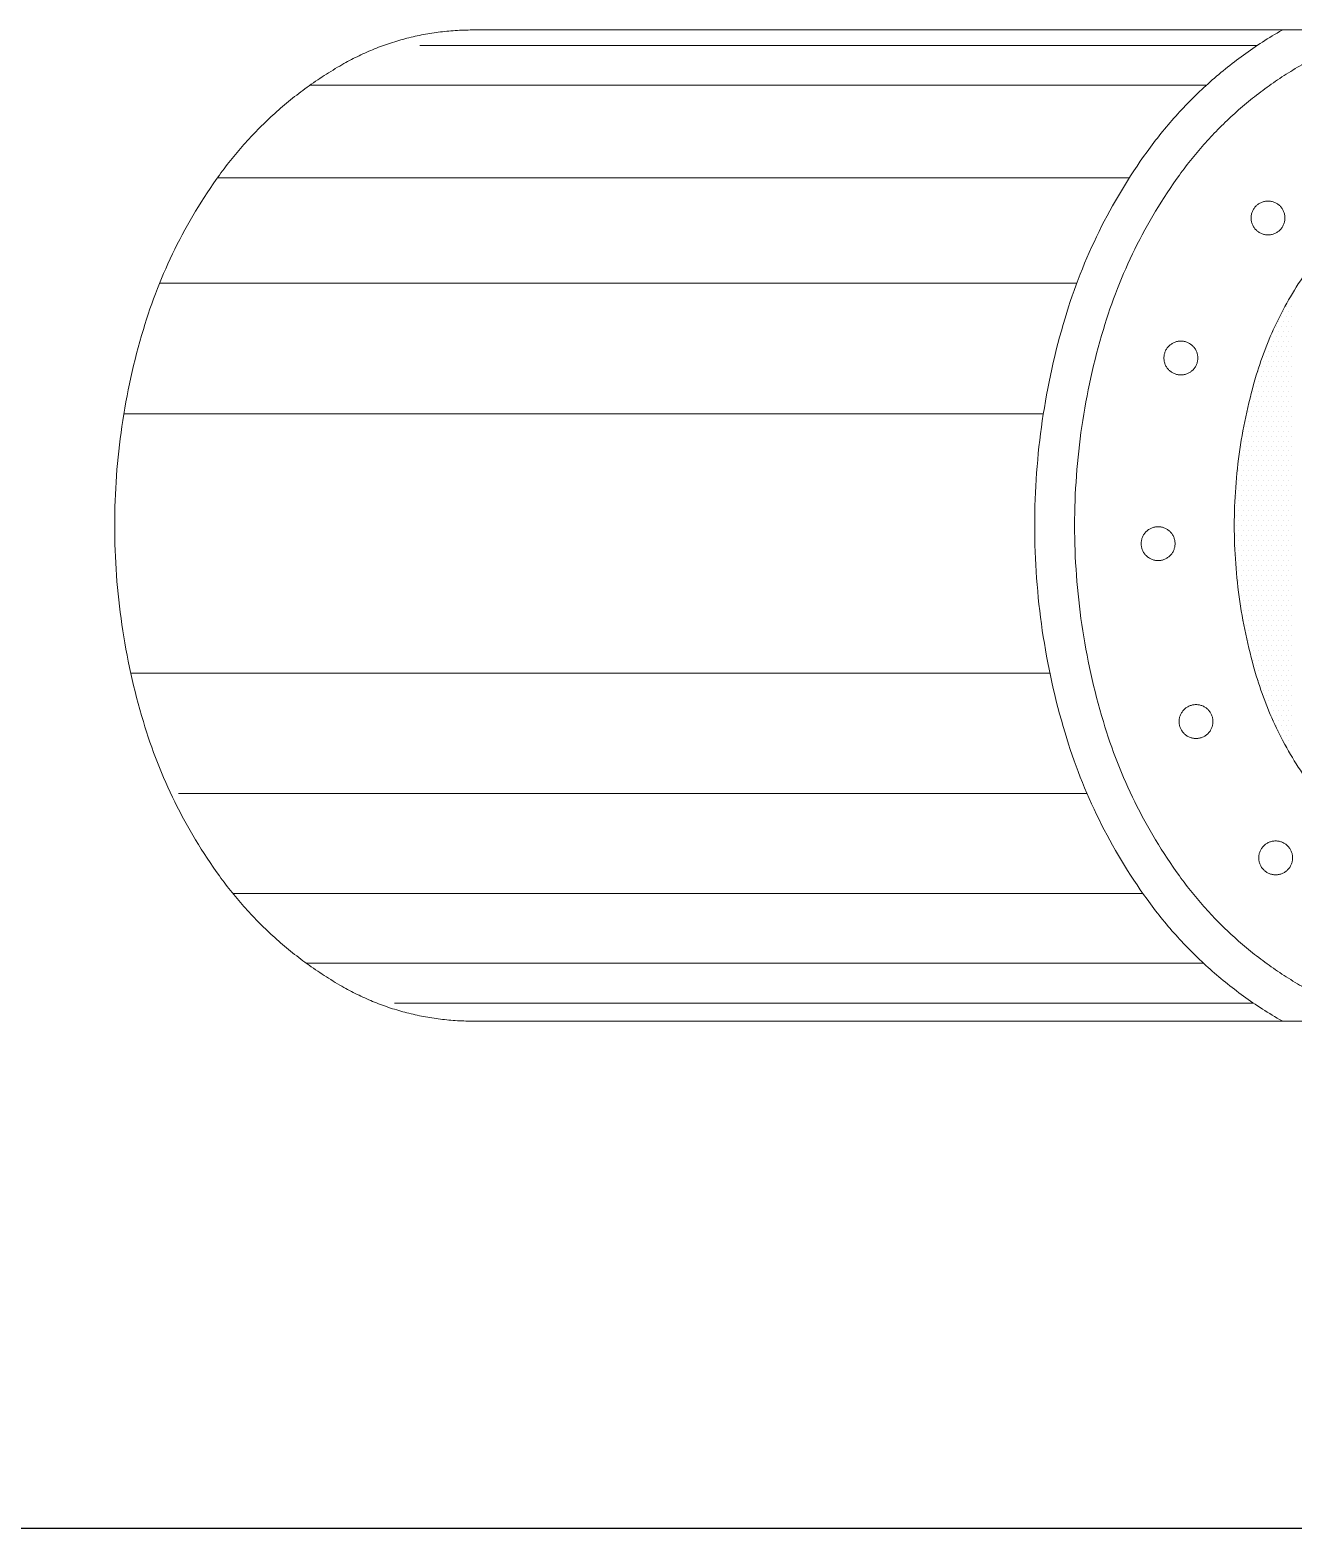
# Model space of a CAD drawing. Extents: x 95752 to 843522, y -411933 to 75567.
# Drawn here: x 242760 to 244342, y -309634 to -307757 of the extents above; entities that cross this region are included whole.
import ezdxf

# ---------------------------------------------------------------- set-up
doc = ezdxf.new("R2010")
doc.units = 0
doc.header["$LTSCALE"] = 1000
doc.header["$MEASUREMENT"] = 0
doc.linetypes.add('DASH', pattern=[0.35, 0.25, -0.1])
doc.layers.add('2', color=4, linetype='Continuous', lineweight=20)

# ---------------------------------------------------------------- blocks, each defined once
blk = doc.blocks.new('*X454')
at = {"color": 0}
for p, q in [((49496.875, 16181.25), (49496.875, 16181.25)), ((49487.5, 16162.5), (49487.5, 16162.5)), ((49490.625, 16168.75), (49490.625, 16168.75)), ((49493.75, 16175), (49493.75, 16175)), ((49493.75, 16162.5), (49493.75, 16162.5)), ((49496.875, 16168.75), (49496.875, 16168.75)), ((49478.125, 16143.75), (49478.125, 16143.75)), ((49481.25, 16150), (49481.25, 16150)), ((49484.375, 16156.25), (49484.375, 16156.25)), ((49484.375, 16143.75), (49484.375, 16143.75)), ((49487.5, 16150), (49487.5, 16150)), ((49490.625, 16156.25), (49490.625, 16156.25)), ((49490.625, 16143.75), (49490.625, 16143.75)), ((49493.75, 16150), (49493.75, 16150)), ((49496.875, 16156.25), (49496.875, 16156.25)), ((49496.875, 16143.75), (49496.875, 16143.75)), ((49468.75, 16125), (49468.75, 16125)), ((49471.875, 16131.25), (49471.875, 16131.25)), ((49475, 16137.5), (49475, 16137.5)), ((49475, 16125), (49475, 16125)), ((49478.125, 16131.25), (49478.125, 16131.25)), ((49481.25, 16137.5), (49481.25, 16137.5)), ((49481.25, 16125), (49481.25, 16125)), ((49484.375, 16131.25), (49484.375, 16131.25)), ((49487.5, 16137.5), (49487.5, 16137.5)), ((49487.5, 16125), (49487.5, 16125)), ((49490.625, 16131.25), (49490.625, 16131.25)), ((49493.75, 16137.5), (49493.75, 16137.5)), ((49493.75, 16125), (49493.75, 16125)), ((49496.875, 16131.25), (49496.875, 16131.25)), ((49465.625, 16106.25), (49465.625, 16106.25)), ((49468.75, 16112.5), (49468.75, 16112.5)), ((49471.875, 16118.75), (49471.875, 16118.75)), ((49471.875, 16106.25), (49471.875, 16106.25)), ((49475, 16112.5), (49475, 16112.5)), ((49478.125, 16118.75), (49478.125, 16118.75)), ((49478.125, 16106.25), (49478.125, 16106.25)), ((49481.25, 16112.5), (49481.25, 16112.5)), ((49484.375, 16118.75), (49484.375, 16118.75)), ((49484.375, 16106.25), (49484.375, 16106.25)), ((49487.5, 16112.5), (49487.5, 16112.5)), ((49490.625, 16118.75), (49490.625, 16118.75)), ((49490.625, 16106.25), (49490.625, 16106.25)), ((49493.75, 16112.5), (49493.75, 16112.5)), ((49496.875, 16118.75), (49496.875, 16118.75)), ((49496.875, 16106.25), (49496.875, 16106.25)), ((49456.25, 16087.5), (49456.25, 16087.5)), ((49459.375, 16093.75), (49459.375, 16093.75)), ((49462.5, 16100), (49462.5, 16100)), ((49462.5, 16087.5), (49462.5, 16087.5)), ((49465.625, 16093.75), (49465.625, 16093.75)), ((49468.75, 16100), (49468.75, 16100)), ((49468.75, 16087.5), (49468.75, 16087.5)), ((49471.875, 16093.75), (49471.875, 16093.75)), ((49475, 16100), (49475, 16100)), ((49475, 16087.5), (49475, 16087.5)), ((49478.125, 16093.75), (49478.125, 16093.75)), ((49481.25, 16100), (49481.25, 16100)), ((49481.25, 16087.5), (49481.25, 16087.5)), ((49484.375, 16093.75), (49484.375, 16093.75)), ((49487.5, 16100), (49487.5, 16100)), ((49487.5, 16087.5), (49487.5, 16087.5)), ((49490.625, 16093.75), (49490.625, 16093.75)), ((49493.75, 16100), (49493.75, 16100)), ((49493.75, 16087.5), (49493.75, 16087.5)), ((49496.875, 16093.75), (49496.875, 16093.75)), ((49453.125, 16081.25), (49453.125, 16081.25)), ((49453.125, 16068.75), (49453.125, 16068.75)), ((49456.25, 16075), (49456.25, 16075)), ((49459.375, 16081.25), (49459.375, 16081.25)), ((49459.375, 16068.75), (49459.375, 16068.75)), ((49462.5, 16075), (49462.5, 16075)), ((49465.625, 16081.25), (49465.625, 16081.25)), ((49465.625, 16068.75), (49465.625, 16068.75)), ((49468.75, 16075), (49468.75, 16075)), ((49471.875, 16081.25), (49471.875, 16081.25)), ((49471.875, 16068.75), (49471.875, 16068.75)), ((49475, 16075), (49475, 16075)), ((49478.125, 16081.25), (49478.125, 16081.25)), ((49478.125, 16068.75), (49478.125, 16068.75)), ((49481.25, 16075), (49481.25, 16075)), ((49484.375, 16081.25), (49484.375, 16081.25)), ((49484.375, 16068.75), (49484.375, 16068.75)), ((49487.5, 16075), (49487.5, 16075)), ((49490.625, 16081.25), (49490.625, 16081.25)), ((49490.625, 16068.75), (49490.625, 16068.75)), ((49493.75, 16075), (49493.75, 16075)), ((49496.875, 16081.25), (49496.875, 16081.25)), ((49496.875, 16068.75), (49496.875, 16068.75)), ((49446.875, 16056.25), (49446.875, 16056.25)), ((49450, 16062.5), (49450, 16062.5)), ((49450, 16050), (49450, 16050)), ((49453.125, 16056.25), (49453.125, 16056.25)), ((49456.25, 16062.5), (49456.25, 16062.5)), ((49456.25, 16050), (49456.25, 16050)), ((49459.375, 16056.25), (49459.375, 16056.25)), ((49462.5, 16062.5), (49462.5, 16062.5)), ((49462.5, 16050), (49462.5, 16050)), ((49465.625, 16056.25), (49465.625, 16056.25)), ((49468.75, 16062.5), (49468.75, 16062.5)), ((49468.75, 16050), (49468.75, 16050)), ((49471.875, 16056.25), (49471.875, 16056.25)), ((49475, 16062.5), (49475, 16062.5)), ((49475, 16050), (49475, 16050)), ((49478.125, 16056.25), (49478.125, 16056.25)), ((49481.25, 16062.5), (49481.25, 16062.5)), ((49481.25, 16050), (49481.25, 16050)), ((49484.375, 16056.25), (49484.375, 16056.25)), ((49487.5, 16062.5), (49487.5, 16062.5)), ((49487.5, 16050), (49487.5, 16050)), ((49490.625, 16056.25), (49490.625, 16056.25)), ((49493.75, 16062.5), (49493.75, 16062.5)), ((49493.75, 16050), (49493.75, 16050)), ((49496.875, 16056.25), (49496.875, 16056.25)), ((49440.625, 16031.25), (49440.625, 16031.25)), ((49443.75, 16037.5), (49443.75, 16037.5)), ((49446.875, 16043.75), (49446.875, 16043.75)), ((49446.875, 16031.25), (49446.875, 16031.25)), ((49450, 16037.5), (49450, 16037.5)), ((49453.125, 16043.75), (49453.125, 16043.75)), ((49453.125, 16031.25), (49453.125, 16031.25)), ((49456.25, 16037.5), (49456.25, 16037.5)), ((49459.375, 16043.75), (49459.375, 16043.75)), ((49459.375, 16031.25), (49459.375, 16031.25)), ((49462.5, 16037.5), (49462.5, 16037.5)), ((49465.625, 16043.75), (49465.625, 16043.75)), ((49465.625, 16031.25), (49465.625, 16031.25)), ((49468.75, 16037.5), (49468.75, 16037.5)), ((49471.875, 16043.75), (49471.875, 16043.75)), ((49471.875, 16031.25), (49471.875, 16031.25)), ((49475, 16037.5), (49475, 16037.5)), ((49478.125, 16043.75), (49478.125, 16043.75)), ((49478.125, 16031.25), (49478.125, 16031.25)), ((49481.25, 16037.5), (49481.25, 16037.5)), ((49484.375, 16043.75), (49484.375, 16043.75)), ((49484.375, 16031.25), (49484.375, 16031.25)), ((49487.5, 16037.5), (49487.5, 16037.5)), ((49490.625, 16043.75), (49490.625, 16043.75)), ((49490.625, 16031.25), (49490.625, 16031.25)), ((49493.75, 16037.5), (49493.75, 16037.5)), ((49496.875, 16043.75), (49496.875, 16043.75)), ((49496.875, 16031.25), (49496.875, 16031.25)), ((49437.5, 16012.5), (49437.5, 16012.5)), ((49440.625, 16018.75), (49440.625, 16018.75)), ((49443.75, 16025), (49443.75, 16025)), ((49443.75, 16012.5), (49443.75, 16012.5)), ((49446.875, 16018.75), (49446.875, 16018.75)), ((49450, 16025), (49450, 16025)), ((49450, 16012.5), (49450, 16012.5)), ((49453.125, 16018.75), (49453.125, 16018.75)), ((49456.25, 16025), (49456.25, 16025)), ((49456.25, 16012.5), (49456.25, 16012.5)), ((49459.375, 16018.75), (49459.375, 16018.75)), ((49462.5, 16025), (49462.5, 16025)), ((49462.5, 16012.5), (49462.5, 16012.5)), ((49465.625, 16018.75), (49465.625, 16018.75)), ((49468.75, 16025), (49468.75, 16025)), ((49468.75, 16012.5), (49468.75, 16012.5)), ((49471.875, 16018.75), (49471.875, 16018.75)), ((49475, 16025), (49475, 16025)), ((49475, 16012.5), (49475, 16012.5)), ((49478.125, 16018.75), (49478.125, 16018.75)), ((49481.25, 16025), (49481.25, 16025)), ((49481.25, 16012.5), (49481.25, 16012.5)), ((49484.375, 16018.75), (49484.375, 16018.75)), ((49487.5, 16025), (49487.5, 16025)), ((49487.5, 16012.5), (49487.5, 16012.5)), ((49490.625, 16018.75), (49490.625, 16018.75)), ((49493.75, 16025), (49493.75, 16025)), ((49493.75, 16012.5), (49493.75, 16012.5)), ((49496.875, 16018.75), (49496.875, 16018.75)), ((49434.375, 15993.75), (49434.375, 15993.75)), ((49437.5, 16000), (49437.5, 16000)), ((49440.625, 16006.25), (49440.625, 16006.25)), ((49440.625, 15993.75), (49440.625, 15993.75)), ((49443.75, 16000), (49443.75, 16000)), ((49446.875, 16006.25), (49446.875, 16006.25)), ((49446.875, 15993.75), (49446.875, 15993.75)), ((49450, 16000), (49450, 16000)), ((49453.125, 16006.25), (49453.125, 16006.25)), ((49453.125, 15993.75), (49453.125, 15993.75)), ((49456.25, 16000), (49456.25, 16000)), ((49459.375, 16006.25), (49459.375, 16006.25)), ((49459.375, 15993.75), (49459.375, 15993.75)), ((49462.5, 16000), (49462.5, 16000)), ((49465.625, 16006.25), (49465.625, 16006.25)), ((49465.625, 15993.75), (49465.625, 15993.75)), ((49468.75, 16000), (49468.75, 16000)), ((49471.875, 16006.25), (49471.875, 16006.25)), ((49471.875, 15993.75), (49471.875, 15993.75)), ((49475, 16000), (49475, 16000)), ((49478.125, 16006.25), (49478.125, 16006.25)), ((49478.125, 15993.75), (49478.125, 15993.75)), ((49481.25, 16000), (49481.25, 16000)), ((49484.375, 16006.25), (49484.375, 16006.25)), ((49484.375, 15993.75), (49484.375, 15993.75)), ((49487.5, 16000), (49487.5, 16000)), ((49490.625, 16006.25), (49490.625, 16006.25)), ((49490.625, 15993.75), (49490.625, 15993.75)), ((49493.75, 16000), (49493.75, 16000)), ((49496.875, 16006.25), (49496.875, 16006.25)), ((49496.875, 15993.75), (49496.875, 15993.75)), ((49431.25, 15975), (49431.25, 15975)), ((49434.375, 15981.25), (49434.375, 15981.25)), ((49437.5, 15987.5), (49437.5, 15987.5)), ((49437.5, 15975), (49437.5, 15975)), ((49440.625, 15981.25), (49440.625, 15981.25)), ((49443.75, 15987.5), (49443.75, 15987.5)), ((49443.75, 15975), (49443.75, 15975)), ((49446.875, 15981.25), (49446.875, 15981.25)), ((49450, 15987.5), (49450, 15987.5)), ((49450, 15975), (49450, 15975)), ((49453.125, 15981.25), (49453.125, 15981.25)), ((49456.25, 15987.5), (49456.25, 15987.5)), ((49456.25, 15975), (49456.25, 15975)), ((49459.375, 15981.25), (49459.375, 15981.25)), ((49462.5, 15987.5), (49462.5, 15987.5)), ((49462.5, 15975), (49462.5, 15975)), ((49465.625, 15981.25), (49465.625, 15981.25)), ((49468.75, 15987.5), (49468.75, 15987.5)), ((49468.75, 15975), (49468.75, 15975)), ((49471.875, 15981.25), (49471.875, 15981.25)), ((49475, 15987.5), (49475, 15987.5)), ((49475, 15975), (49475, 15975)), ((49478.125, 15981.25), (49478.125, 15981.25)), ((49481.25, 15987.5), (49481.25, 15987.5)), ((49481.25, 15975), (49481.25, 15975)), ((49484.375, 15981.25), (49484.375, 15981.25)), ((49487.5, 15987.5), (49487.5, 15987.5)), ((49487.5, 15975), (49487.5, 15975)), ((49490.625, 15981.25), (49490.625, 15981.25)), ((49493.75, 15987.5), (49493.75, 15987.5)), ((49493.75, 15975), (49493.75, 15975)), ((49496.875, 15981.25), (49496.875, 15981.25)), ((49431.25, 15962.5), (49431.25, 15962.5)), ((49434.375, 15968.75), (49434.375, 15968.75)), ((49434.375, 15956.25), (49434.375, 15956.25)), ((49437.5, 15962.5), (49437.5, 15962.5)), ((49440.625, 15968.75), (49440.625, 15968.75)), ((49440.625, 15956.25), (49440.625, 15956.25)), ((49443.75, 15962.5), (49443.75, 15962.5)), ((49446.875, 15968.75), (49446.875, 15968.75)), ((49446.875, 15956.25), (49446.875, 15956.25)), ((49450, 15962.5), (49450, 15962.5)), ((49453.125, 15968.75), (49453.125, 15968.75)), ((49453.125, 15956.25), (49453.125, 15956.25)), ((49456.25, 15962.5), (49456.25, 15962.5)), ((49459.375, 15968.75), (49459.375, 15968.75)), ((49459.375, 15956.25), (49459.375, 15956.25)), ((49462.5, 15962.5), (49462.5, 15962.5)), ((49465.625, 15968.75), (49465.625, 15968.75)), ((49465.625, 15956.25), (49465.625, 15956.25)), ((49468.75, 15962.5), (49468.75, 15962.5)), ((49471.875, 15968.75), (49471.875, 15968.75)), ((49471.875, 15956.25), (49471.875, 15956.25)), ((49475, 15962.5), (49475, 15962.5)), ((49478.125, 15968.75), (49478.125, 15968.75)), ((49478.125, 15956.25), (49478.125, 15956.25)), ((49481.25, 15962.5), (49481.25, 15962.5)), ((49484.375, 15968.75), (49484.375, 15968.75)), ((49484.375, 15956.25), (49484.375, 15956.25)), ((49487.5, 15962.5), (49487.5, 15962.5)), ((49490.625, 15968.75), (49490.625, 15968.75)), ((49490.625, 15956.25), (49490.625, 15956.25)), ((49493.75, 15962.5), (49493.75, 15962.5)), ((49496.875, 15968.75), (49496.875, 15968.75)), ((49496.875, 15956.25), (49496.875, 15956.25)), ((49428.125, 15943.75), (49428.125, 15943.75)), ((49431.25, 15950), (49431.25, 15950)), ((49431.25, 15937.5), (49431.25, 15937.5)), ((49434.375, 15943.75), (49434.375, 15943.75)), ((49437.5, 15950), (49437.5, 15950)), ((49437.5, 15937.5), (49437.5, 15937.5)), ((49440.625, 15943.75), (49440.625, 15943.75)), ((49443.75, 15950), (49443.75, 15950)), ((49443.75, 15937.5), (49443.75, 15937.5)), ((49446.875, 15943.75), (49446.875, 15943.75)), ((49450, 15950), (49450, 15950)), ((49450, 15937.5), (49450, 15937.5)), ((49453.125, 15943.75), (49453.125, 15943.75)), ((49456.25, 15950), (49456.25, 15950)), ((49456.25, 15937.5), (49456.25, 15937.5)), ((49459.375, 15943.75), (49459.375, 15943.75)), ((49462.5, 15950), (49462.5, 15950)), ((49462.5, 15937.5), (49462.5, 15937.5)), ((49465.625, 15943.75), (49465.625, 15943.75)), ((49468.75, 15950), (49468.75, 15950)), ((49468.75, 15937.5), (49468.75, 15937.5)), ((49471.875, 15943.75), (49471.875, 15943.75)), ((49475, 15950), (49475, 15950)), ((49475, 15937.5), (49475, 15937.5)), ((49478.125, 15943.75), (49478.125, 15943.75)), ((49481.25, 15950), (49481.25, 15950)), ((49481.25, 15937.5), (49481.25, 15937.5)), ((49484.375, 15943.75), (49484.375, 15943.75)), ((49487.5, 15950), (49487.5, 15950)), ((49487.5, 15937.5), (49487.5, 15937.5)), ((49490.625, 15943.75), (49490.625, 15943.75)), ((49493.75, 15950), (49493.75, 15950)), ((49493.75, 15937.5), (49493.75, 15937.5)), ((49496.875, 15943.75), (49496.875, 15943.75)), ((49428.125, 15931.25), (49428.125, 15931.25)), ((49428.125, 15918.75), (49428.125, 15918.75)), ((49431.25, 15925), (49431.25, 15925)), ((49434.375, 15931.25), (49434.375, 15931.25)), ((49434.375, 15918.75), (49434.375, 15918.75)), ((49437.5, 15925), (49437.5, 15925)), ((49440.625, 15931.25), (49440.625, 15931.25)), ((49440.625, 15918.75), (49440.625, 15918.75)), ((49443.75, 15925), (49443.75, 15925)), ((49446.875, 15931.25), (49446.875, 15931.25)), ((49446.875, 15918.75), (49446.875, 15918.75)), ((49450, 15925), (49450, 15925)), ((49453.125, 15931.25), (49453.125, 15931.25)), ((49453.125, 15918.75), (49453.125, 15918.75)), ((49456.25, 15925), (49456.25, 15925)), ((49459.375, 15931.25), (49459.375, 15931.25)), ((49459.375, 15918.75), (49459.375, 15918.75)), ((49462.5, 15925), (49462.5, 15925)), ((49465.625, 15931.25), (49465.625, 15931.25)), ((49465.625, 15918.75), (49465.625, 15918.75)), ((49468.75, 15925), (49468.75, 15925)), ((49471.875, 15931.25), (49471.875, 15931.25)), ((49471.875, 15918.75), (49471.875, 15918.75)), ((49475, 15925), (49475, 15925)), ((49478.125, 15931.25), (49478.125, 15931.25)), ((49478.125, 15918.75), (49478.125, 15918.75)), ((49481.25, 15925), (49481.25, 15925)), ((49484.375, 15931.25), (49484.375, 15931.25)), ((49484.375, 15918.75), (49484.375, 15918.75)), ((49487.5, 15925), (49487.5, 15925)), ((49490.625, 15931.25), (49490.625, 15931.25)), ((49490.625, 15918.75), (49490.625, 15918.75)), ((49493.75, 15925), (49493.75, 15925)), ((49496.875, 15931.25), (49496.875, 15931.25)), ((49496.875, 15918.75), (49496.875, 15918.75)), ((49428.125, 15906.25), (49428.125, 15906.25)), ((49431.25, 15912.5), (49431.25, 15912.5)), ((49431.25, 15900), (49431.25, 15900)), ((49434.375, 15906.25), (49434.375, 15906.25)), ((49437.5, 15912.5), (49437.5, 15912.5)), ((49437.5, 15900), (49437.5, 15900)), ((49440.625, 15906.25), (49440.625, 15906.25)), ((49443.75, 15912.5), (49443.75, 15912.5)), ((49443.75, 15900), (49443.75, 15900)), ((49446.875, 15906.25), (49446.875, 15906.25)), ((49450, 15912.5), (49450, 15912.5)), ((49450, 15900), (49450, 15900)), ((49453.125, 15906.25), (49453.125, 15906.25)), ((49456.25, 15912.5), (49456.25, 15912.5)), ((49456.25, 15900), (49456.25, 15900)), ((49459.375, 15906.25), (49459.375, 15906.25)), ((49462.5, 15912.5), (49462.5, 15912.5)), ((49462.5, 15900), (49462.5, 15900)), ((49465.625, 15906.25), (49465.625, 15906.25)), ((49468.75, 15912.5), (49468.75, 15912.5)), ((49468.75, 15900), (49468.75, 15900)), ((49471.875, 15906.25), (49471.875, 15906.25)), ((49475, 15912.5), (49475, 15912.5)), ((49475, 15900), (49475, 15900)), ((49478.125, 15906.25), (49478.125, 15906.25)), ((49481.25, 15912.5), (49481.25, 15912.5)), ((49481.25, 15900), (49481.25, 15900)), ((49484.375, 15906.25), (49484.375, 15906.25)), ((49487.5, 15912.5), (49487.5, 15912.5)), ((49487.5, 15900), (49487.5, 15900)), ((49490.625, 15906.25), (49490.625, 15906.25)), ((49493.75, 15912.5), (49493.75, 15912.5)), ((49493.75, 15900), (49493.75, 15900)), ((49496.875, 15906.25), (49496.875, 15906.25)), ((49428.125, 15893.75), (49428.125, 15893.75)), ((49428.125, 15881.25), (49428.125, 15881.25)), ((49431.25, 15887.5), (49431.25, 15887.5)), ((49434.375, 15893.75), (49434.375, 15893.75)), ((49434.375, 15881.25), (49434.375, 15881.25)), ((49437.5, 15887.5), (49437.5, 15887.5)), ((49440.625, 15893.75), (49440.625, 15893.75)), ((49440.625, 15881.25), (49440.625, 15881.25)), ((49443.75, 15887.5), (49443.75, 15887.5)), ((49446.875, 15893.75), (49446.875, 15893.75)), ((49446.875, 15881.25), (49446.875, 15881.25)), ((49450, 15887.5), (49450, 15887.5)), ((49453.125, 15893.75), (49453.125, 15893.75)), ((49453.125, 15881.25), (49453.125, 15881.25)), ((49456.25, 15887.5), (49456.25, 15887.5)), ((49459.375, 15893.75), (49459.375, 15893.75)), ((49459.375, 15881.25), (49459.375, 15881.25)), ((49462.5, 15887.5), (49462.5, 15887.5)), ((49465.625, 15893.75), (49465.625, 15893.75)), ((49465.625, 15881.25), (49465.625, 15881.25)), ((49468.75, 15887.5), (49468.75, 15887.5)), ((49471.875, 15893.75), (49471.875, 15893.75)), ((49471.875, 15881.25), (49471.875, 15881.25)), ((49475, 15887.5), (49475, 15887.5)), ((49478.125, 15893.75), (49478.125, 15893.75)), ((49478.125, 15881.25), (49478.125, 15881.25)), ((49481.25, 15887.5), (49481.25, 15887.5)), ((49484.375, 15893.75), (49484.375, 15893.75)), ((49484.375, 15881.25), (49484.375, 15881.25)), ((49487.5, 15887.5), (49487.5, 15887.5)), ((49490.625, 15893.75), (49490.625, 15893.75)), ((49490.625, 15881.25), (49490.625, 15881.25)), ((49493.75, 15887.5), (49493.75, 15887.5)), ((49496.875, 15893.75), (49496.875, 15893.75)), ((49496.875, 15881.25), (49496.875, 15881.25)), ((49428.125, 15868.75), (49428.125, 15868.75)), ((49431.25, 15875), (49431.25, 15875)), ((49431.25, 15862.5), (49431.25, 15862.5)), ((49434.375, 15868.75), (49434.375, 15868.75)), ((49437.5, 15875), (49437.5, 15875)), ((49437.5, 15862.5), (49437.5, 15862.5)), ((49440.625, 15868.75), (49440.625, 15868.75)), ((49443.75, 15875), (49443.75, 15875)), ((49443.75, 15862.5), (49443.75, 15862.5)), ((49446.875, 15868.75), (49446.875, 15868.75)), ((49450, 15875), (49450, 15875)), ((49450, 15862.5), (49450, 15862.5)), ((49453.125, 15868.75), (49453.125, 15868.75)), ((49456.25, 15875), (49456.25, 15875)), ((49456.25, 15862.5), (49456.25, 15862.5)), ((49459.375, 15868.75), (49459.375, 15868.75)), ((49462.5, 15875), (49462.5, 15875)), ((49462.5, 15862.5), (49462.5, 15862.5)), ((49465.625, 15868.75), (49465.625, 15868.75)), ((49468.75, 15875), (49468.75, 15875)), ((49468.75, 15862.5), (49468.75, 15862.5)), ((49471.875, 15868.75), (49471.875, 15868.75)), ((49475, 15875), (49475, 15875)), ((49475, 15862.5), (49475, 15862.5)), ((49478.125, 15868.75), (49478.125, 15868.75)), ((49481.25, 15875), (49481.25, 15875)), ((49481.25, 15862.5), (49481.25, 15862.5)), ((49484.375, 15868.75), (49484.375, 15868.75)), ((49487.5, 15875), (49487.5, 15875)), ((49487.5, 15862.5), (49487.5, 15862.5)), ((49490.625, 15868.75), (49490.625, 15868.75)), ((49493.75, 15875), (49493.75, 15875)), ((49493.75, 15862.5), (49493.75, 15862.5)), ((49496.875, 15868.75), (49496.875, 15868.75)), ((49428.125, 15856.25), (49428.125, 15856.25)), ((49428.125, 15843.75), (49428.125, 15843.75)), ((49431.25, 15850), (49431.25, 15850)), ((49434.375, 15856.25), (49434.375, 15856.25)), ((49434.375, 15843.75), (49434.375, 15843.75)), ((49437.5, 15850), (49437.5, 15850)), ((49440.625, 15856.25), (49440.625, 15856.25)), ((49440.625, 15843.75), (49440.625, 15843.75)), ((49443.75, 15850), (49443.75, 15850)), ((49446.875, 15856.25), (49446.875, 15856.25)), ((49446.875, 15843.75), (49446.875, 15843.75)), ((49450, 15850), (49450, 15850)), ((49453.125, 15856.25), (49453.125, 15856.25)), ((49453.125, 15843.75), (49453.125, 15843.75)), ((49456.25, 15850), (49456.25, 15850)), ((49459.375, 15856.25), (49459.375, 15856.25)), ((49459.375, 15843.75), (49459.375, 15843.75)), ((49462.5, 15850), (49462.5, 15850)), ((49465.625, 15856.25), (49465.625, 15856.25)), ((49465.625, 15843.75), (49465.625, 15843.75)), ((49468.75, 15850), (49468.75, 15850)), ((49471.875, 15856.25), (49471.875, 15856.25)), ((49471.875, 15843.75), (49471.875, 15843.75)), ((49475, 15850), (49475, 15850)), ((49478.125, 15856.25), (49478.125, 15856.25)), ((49478.125, 15843.75), (49478.125, 15843.75)), ((49481.25, 15850), (49481.25, 15850)), ((49484.375, 15856.25), (49484.375, 15856.25)), ((49484.375, 15843.75), (49484.375, 15843.75)), ((49487.5, 15850), (49487.5, 15850)), ((49490.625, 15856.25), (49490.625, 15856.25)), ((49490.625, 15843.75), (49490.625, 15843.75)), ((49493.75, 15850), (49493.75, 15850)), ((49496.875, 15856.25), (49496.875, 15856.25)), ((49496.875, 15843.75), (49496.875, 15843.75)), ((49431.25, 15837.5), (49431.25, 15837.5)), ((49431.25, 15825), (49431.25, 15825)), ((49434.375, 15831.25), (49434.375, 15831.25)), ((49437.5, 15837.5), (49437.5, 15837.5)), ((49437.5, 15825), (49437.5, 15825)), ((49440.625, 15831.25), (49440.625, 15831.25)), ((49443.75, 15837.5), (49443.75, 15837.5)), ((49443.75, 15825), (49443.75, 15825)), ((49446.875, 15831.25), (49446.875, 15831.25)), ((49450, 15837.5), (49450, 15837.5)), ((49450, 15825), (49450, 15825)), ((49453.125, 15831.25), (49453.125, 15831.25)), ((49456.25, 15837.5), (49456.25, 15837.5)), ((49456.25, 15825), (49456.25, 15825)), ((49459.375, 15831.25), (49459.375, 15831.25)), ((49462.5, 15837.5), (49462.5, 15837.5)), ((49462.5, 15825), (49462.5, 15825)), ((49465.625, 15831.25), (49465.625, 15831.25)), ((49468.75, 15837.5), (49468.75, 15837.5)), ((49468.75, 15825), (49468.75, 15825)), ((49471.875, 15831.25), (49471.875, 15831.25)), ((49475, 15837.5), (49475, 15837.5)), ((49475, 15825), (49475, 15825)), ((49478.125, 15831.25), (49478.125, 15831.25)), ((49481.25, 15837.5), (49481.25, 15837.5)), ((49481.25, 15825), (49481.25, 15825)), ((49484.375, 15831.25), (49484.375, 15831.25)), ((49487.5, 15837.5), (49487.5, 15837.5)), ((49487.5, 15825), (49487.5, 15825)), ((49490.625, 15831.25), (49490.625, 15831.25)), ((49493.75, 15837.5), (49493.75, 15837.5)), ((49493.75, 15825), (49493.75, 15825)), ((49496.875, 15831.25), (49496.875, 15831.25)), ((49431.25, 15812.5), (49431.25, 15812.5)), ((49434.375, 15818.75), (49434.375, 15818.75)), ((49434.375, 15806.25), (49434.375, 15806.25)), ((49437.5, 15812.5), (49437.5, 15812.5)), ((49440.625, 15818.75), (49440.625, 15818.75)), ((49440.625, 15806.25), (49440.625, 15806.25)), ((49443.75, 15812.5), (49443.75, 15812.5)), ((49446.875, 15818.75), (49446.875, 15818.75)), ((49446.875, 15806.25), (49446.875, 15806.25)), ((49450, 15812.5), (49450, 15812.5)), ((49453.125, 15818.75), (49453.125, 15818.75)), ((49453.125, 15806.25), (49453.125, 15806.25)), ((49456.25, 15812.5), (49456.25, 15812.5)), ((49459.375, 15818.75), (49459.375, 15818.75)), ((49459.375, 15806.25), (49459.375, 15806.25)), ((49462.5, 15812.5), (49462.5, 15812.5)), ((49465.625, 15818.75), (49465.625, 15818.75)), ((49465.625, 15806.25), (49465.625, 15806.25)), ((49468.75, 15812.5), (49468.75, 15812.5)), ((49471.875, 15818.75), (49471.875, 15818.75)), ((49471.875, 15806.25), (49471.875, 15806.25)), ((49475, 15812.5), (49475, 15812.5)), ((49478.125, 15818.75), (49478.125, 15818.75)), ((49478.125, 15806.25), (49478.125, 15806.25)), ((49481.25, 15812.5), (49481.25, 15812.5)), ((49484.375, 15818.75), (49484.375, 15818.75)), ((49484.375, 15806.25), (49484.375, 15806.25)), ((49487.5, 15812.5), (49487.5, 15812.5)), ((49490.625, 15818.75), (49490.625, 15818.75)), ((49490.625, 15806.25), (49490.625, 15806.25)), ((49493.75, 15812.5), (49493.75, 15812.5)), ((49496.875, 15818.75), (49496.875, 15818.75)), ((49496.875, 15806.25), (49496.875, 15806.25)), ((49434.375, 15793.75), (49434.375, 15793.75)), ((49437.5, 15800), (49437.5, 15800)), ((49437.5, 15787.5), (49437.5, 15787.5)), ((49440.625, 15793.75), (49440.625, 15793.75)), ((49443.75, 15800), (49443.75, 15800)), ((49443.75, 15787.5), (49443.75, 15787.5)), ((49446.875, 15793.75), (49446.875, 15793.75)), ((49450, 15800), (49450, 15800)), ((49450, 15787.5), (49450, 15787.5)), ((49453.125, 15793.75), (49453.125, 15793.75)), ((49456.25, 15800), (49456.25, 15800)), ((49456.25, 15787.5), (49456.25, 15787.5)), ((49459.375, 15793.75), (49459.375, 15793.75)), ((49462.5, 15800), (49462.5, 15800)), ((49462.5, 15787.5), (49462.5, 15787.5)), ((49465.625, 15793.75), (49465.625, 15793.75)), ((49468.75, 15800), (49468.75, 15800)), ((49468.75, 15787.5), (49468.75, 15787.5)), ((49471.875, 15793.75), (49471.875, 15793.75)), ((49475, 15800), (49475, 15800)), ((49475, 15787.5), (49475, 15787.5)), ((49478.125, 15793.75), (49478.125, 15793.75)), ((49481.25, 15800), (49481.25, 15800)), ((49481.25, 15787.5), (49481.25, 15787.5)), ((49484.375, 15793.75), (49484.375, 15793.75)), ((49487.5, 15800), (49487.5, 15800)), ((49487.5, 15787.5), (49487.5, 15787.5)), ((49490.625, 15793.75), (49490.625, 15793.75)), ((49493.75, 15800), (49493.75, 15800)), ((49493.75, 15787.5), (49493.75, 15787.5)), ((49496.875, 15793.75), (49496.875, 15793.75)), ((49437.5, 15775), (49437.5, 15775)), ((49440.625, 15781.25), (49440.625, 15781.25)), ((49440.625, 15768.75), (49440.625, 15768.75)), ((49443.75, 15775), (49443.75, 15775)), ((49446.875, 15781.25), (49446.875, 15781.25)), ((49446.875, 15768.75), (49446.875, 15768.75)), ((49450, 15775), (49450, 15775)), ((49453.125, 15781.25), (49453.125, 15781.25)), ((49453.125, 15768.75), (49453.125, 15768.75)), ((49456.25, 15775), (49456.25, 15775)), ((49459.375, 15781.25), (49459.375, 15781.25)), ((49459.375, 15768.75), (49459.375, 15768.75)), ((49462.5, 15775), (49462.5, 15775)), ((49465.625, 15781.25), (49465.625, 15781.25)), ((49465.625, 15768.75), (49465.625, 15768.75)), ((49468.75, 15775), (49468.75, 15775)), ((49471.875, 15781.25), (49471.875, 15781.25)), ((49471.875, 15768.75), (49471.875, 15768.75)), ((49475, 15775), (49475, 15775)), ((49478.125, 15781.25), (49478.125, 15781.25)), ((49478.125, 15768.75), (49478.125, 15768.75)), ((49481.25, 15775), (49481.25, 15775)), ((49484.375, 15781.25), (49484.375, 15781.25)), ((49484.375, 15768.75), (49484.375, 15768.75)), ((49487.5, 15775), (49487.5, 15775)), ((49490.625, 15781.25), (49490.625, 15781.25)), ((49490.625, 15768.75), (49490.625, 15768.75)), ((49493.75, 15775), (49493.75, 15775)), ((49496.875, 15781.25), (49496.875, 15781.25)), ((49496.875, 15768.75), (49496.875, 15768.75)), ((49440.625, 15756.25), (49440.625, 15756.25)), ((49443.75, 15762.5), (49443.75, 15762.5)), ((49443.75, 15750), (49443.75, 15750)), ((49446.875, 15756.25), (49446.875, 15756.25)), ((49450, 15762.5), (49450, 15762.5)), ((49450, 15750), (49450, 15750)), ((49453.125, 15756.25), (49453.125, 15756.25)), ((49456.25, 15762.5), (49456.25, 15762.5)), ((49456.25, 15750), (49456.25, 15750)), ((49459.375, 15756.25), (49459.375, 15756.25)), ((49462.5, 15762.5), (49462.5, 15762.5)), ((49462.5, 15750), (49462.5, 15750)), ((49465.625, 15756.25), (49465.625, 15756.25)), ((49468.75, 15762.5), (49468.75, 15762.5)), ((49468.75, 15750), (49468.75, 15750)), ((49471.875, 15756.25), (49471.875, 15756.25)), ((49475, 15762.5), (49475, 15762.5)), ((49475, 15750), (49475, 15750)), ((49478.125, 15756.25), (49478.125, 15756.25)), ((49481.25, 15762.5), (49481.25, 15762.5)), ((49481.25, 15750), (49481.25, 15750)), ((49484.375, 15756.25), (49484.375, 15756.25)), ((49487.5, 15762.5), (49487.5, 15762.5)), ((49487.5, 15750), (49487.5, 15750)), ((49490.625, 15756.25), (49490.625, 15756.25)), ((49493.75, 15762.5), (49493.75, 15762.5)), ((49493.75, 15750), (49493.75, 15750)), ((49496.875, 15756.25), (49496.875, 15756.25)), ((49446.875, 15743.75), (49446.875, 15743.75)), ((49446.875, 15731.25), (49446.875, 15731.25)), ((49450, 15737.5), (49450, 15737.5)), ((49453.125, 15743.75), (49453.125, 15743.75)), ((49453.125, 15731.25), (49453.125, 15731.25)), ((49456.25, 15737.5), (49456.25, 15737.5)), ((49459.375, 15743.75), (49459.375, 15743.75)), ((49459.375, 15731.25), (49459.375, 15731.25)), ((49462.5, 15737.5), (49462.5, 15737.5)), ((49465.625, 15743.75), (49465.625, 15743.75)), ((49465.625, 15731.25), (49465.625, 15731.25)), ((49468.75, 15737.5), (49468.75, 15737.5)), ((49471.875, 15743.75), (49471.875, 15743.75)), ((49471.875, 15731.25), (49471.875, 15731.25)), ((49475, 15737.5), (49475, 15737.5)), ((49478.125, 15743.75), (49478.125, 15743.75)), ((49478.125, 15731.25), (49478.125, 15731.25)), ((49481.25, 15737.5), (49481.25, 15737.5)), ((49484.375, 15743.75), (49484.375, 15743.75)), ((49484.375, 15731.25), (49484.375, 15731.25)), ((49487.5, 15737.5), (49487.5, 15737.5)), ((49490.625, 15743.75), (49490.625, 15743.75)), ((49490.625, 15731.25), (49490.625, 15731.25)), ((49493.75, 15737.5), (49493.75, 15737.5)), ((49496.875, 15743.75), (49496.875, 15743.75)), ((49496.875, 15731.25), (49496.875, 15731.25)), ((49450, 15725), (49450, 15725)), ((49453.125, 15718.75), (49453.125, 15718.75)), ((49456.25, 15725), (49456.25, 15725)), ((49456.25, 15712.5), (49456.25, 15712.5)), ((49459.375, 15718.75), (49459.375, 15718.75)), ((49462.5, 15725), (49462.5, 15725)), ((49462.5, 15712.5), (49462.5, 15712.5)), ((49465.625, 15718.75), (49465.625, 15718.75)), ((49468.75, 15725), (49468.75, 15725)), ((49468.75, 15712.5), (49468.75, 15712.5)), ((49471.875, 15718.75), (49471.875, 15718.75)), ((49475, 15725), (49475, 15725)), ((49475, 15712.5), (49475, 15712.5)), ((49478.125, 15718.75), (49478.125, 15718.75)), ((49481.25, 15725), (49481.25, 15725)), ((49481.25, 15712.5), (49481.25, 15712.5)), ((49484.375, 15718.75), (49484.375, 15718.75)), ((49487.5, 15725), (49487.5, 15725)), ((49487.5, 15712.5), (49487.5, 15712.5)), ((49490.625, 15718.75), (49490.625, 15718.75)), ((49493.75, 15725), (49493.75, 15725)), ((49493.75, 15712.5), (49493.75, 15712.5)), ((49496.875, 15718.75), (49496.875, 15718.75)), ((49456.25, 15700), (49456.25, 15700)), ((49459.375, 15706.25), (49459.375, 15706.25)), ((49459.375, 15693.75), (49459.375, 15693.75)), ((49462.5, 15700), (49462.5, 15700)), ((49465.625, 15706.25), (49465.625, 15706.25)), ((49465.625, 15693.75), (49465.625, 15693.75)), ((49468.75, 15700), (49468.75, 15700)), ((49471.875, 15706.25), (49471.875, 15706.25)), ((49471.875, 15693.75), (49471.875, 15693.75)), ((49475, 15700), (49475, 15700)), ((49478.125, 15706.25), (49478.125, 15706.25)), ((49478.125, 15693.75), (49478.125, 15693.75)), ((49481.25, 15700), (49481.25, 15700)), ((49484.375, 15706.25), (49484.375, 15706.25)), ((49484.375, 15693.75), (49484.375, 15693.75)), ((49487.5, 15700), (49487.5, 15700)), ((49490.625, 15706.25), (49490.625, 15706.25)), ((49490.625, 15693.75), (49490.625, 15693.75)), ((49493.75, 15700), (49493.75, 15700)), ((49496.875, 15706.25), (49496.875, 15706.25)), ((49496.875, 15693.75), (49496.875, 15693.75)), ((49462.5, 15687.5), (49462.5, 15687.5)), ((49465.625, 15681.25), (49465.625, 15681.25)), ((49468.75, 15687.5), (49468.75, 15687.5)), ((49468.75, 15675), (49468.75, 15675)), ((49471.875, 15681.25), (49471.875, 15681.25)), ((49475, 15687.5), (49475, 15687.5)), ((49475, 15675), (49475, 15675)), ((49478.125, 15681.25), (49478.125, 15681.25)), ((49481.25, 15687.5), (49481.25, 15687.5)), ((49481.25, 15675), (49481.25, 15675)), ((49484.375, 15681.25), (49484.375, 15681.25)), ((49487.5, 15687.5), (49487.5, 15687.5)), ((49487.5, 15675), (49487.5, 15675)), ((49490.625, 15681.25), (49490.625, 15681.25)), ((49493.75, 15687.5), (49493.75, 15687.5)), ((49493.75, 15675), (49493.75, 15675)), ((49496.875, 15681.25), (49496.875, 15681.25)), ((49471.875, 15668.75), (49471.875, 15668.75)), ((49471.875, 15656.25), (49471.875, 15656.25)), ((49475, 15662.5), (49475, 15662.5)), ((49478.125, 15668.75), (49478.125, 15668.75)), ((49478.125, 15656.25), (49478.125, 15656.25)), ((49481.25, 15662.5), (49481.25, 15662.5)), ((49484.375, 15668.75), (49484.375, 15668.75)), ((49484.375, 15656.25), (49484.375, 15656.25)), ((49487.5, 15662.5), (49487.5, 15662.5)), ((49490.625, 15668.75), (49490.625, 15668.75)), ((49490.625, 15656.25), (49490.625, 15656.25)), ((49493.75, 15662.5), (49493.75, 15662.5)), ((49496.875, 15668.75), (49496.875, 15668.75)), ((49496.875, 15656.25), (49496.875, 15656.25)), ((49475, 15650), (49475, 15650)), ((49478.125, 15643.75), (49478.125, 15643.75)), ((49481.25, 15650), (49481.25, 15650)), ((49481.25, 15637.5), (49481.25, 15637.5)), ((49484.375, 15643.75), (49484.375, 15643.75)), ((49487.5, 15650), (49487.5, 15650)), ((49487.5, 15637.5), (49487.5, 15637.5)), ((49490.625, 15643.75), (49490.625, 15643.75)), ((49493.75, 15650), (49493.75, 15650)), ((49493.75, 15637.5), (49493.75, 15637.5)), ((49496.875, 15643.75), (49496.875, 15643.75)), ((49484.375, 15631.25), (49484.375, 15631.25)), ((49487.5, 15625), (49487.5, 15625)), ((49490.625, 15631.25), (49490.625, 15631.25)), ((49490.625, 15618.75), (49490.625, 15618.75)), ((49493.75, 15625), (49493.75, 15625)), ((49496.875, 15631.25), (49496.875, 15631.25)), ((49496.875, 15618.75), (49496.875, 15618.75)), ((49493.75, 15612.5), (49493.75, 15612.5))]:
    blk.add_line(p, q, dxfattribs=at)

msp = doc.modelspace()

# ---------------------------------------------------------------- linework, layer by layer
at = {"color": 7}
msp.add_line((238528.1, -309633.6), (245703.3, -309633.6), dxfattribs=at)
at = {"layer": '2', "linetype": 'DASH', "ltscale": 15}
for p, q in [((243314, -307756.9), (244516.4, -307756.9)), ((243248.1, -307776.3), (244297.2, -307776.3)), ((243110.5, -307826.1), (244233.5, -307826.1)), ((242994.7, -307942.2), (244136.9, -307942.2)), ((242922.3, -308074.2), (244071.1, -308074.2)), ((242877.4, -308238), (244029.3, -308238)), ((242886.2, -308562.8), (244037.5, -308562.8)), ((242946.1, -308713.3), (244083.9, -308713.3)), ((243013.8, -308838.5), (244153.7, -308838.5)), ((243106.1, -308926.1), (244230, -308926.1)), ((243216.4, -308976), (244292.5, -308976)), ((243314, -308998.6), (244516.4, -308998.6))]:
    msp.add_line(p, q, dxfattribs=at)
for points in [[(243314, -307756.9, 0.131023), (243150.7, -307800.4, 0.106557), (242997.2, -307938.7, 0.083851), (242901.9, -308132.2, 0.072735), (242866, -308377.7, 0.072735), (242901.9, -308623.3, 0.083851), (242997.2, -308816.7, 0.106557), (243150.7, -308955, 0.131023), (243314, -308998.6, 0.131023)], [(244328.5, -307756.9, 0.00023), (244328.2, -307757.1, 0.106557), (244159.1, -307909.5, 0.083851), (244056.4, -308117.9, 0.072735), (244018.4, -308377.7, 0.072735), (244056.4, -308637.6, 0.083851), (244159.1, -308846, 0.106557), (244328.2, -308998.4, 0.00023), (244328.5, -308998.6, 0.131023)], [(244516.4, -307956.9, 0.131023), (244452.7, -307973.9, 0.106557), (244361.8, -308055.8, 0.083851), (244296, -308189.4, 0.072735), (244268.4, -308377.7, 0.072735), (244296, -308566, 0.083851), (244361.8, -308699.7, 0.00795), (244367.4, -308707.1, 0.131023)]]:
    msp.add_lwpolyline(points, format="xyb", dxfattribs=at)
msp.add_lwpolyline([(244516.4, -307756.9, 0.131023), (244353.1, -307800.4, 0.106557), (244199.7, -307938.7, 0.083851), (244104.4, -308132.2, 0.072735), (244068.4, -308377.7, 0.072735), (244104.4, -308623.3, 0.083851), (244199.7, -308816.7, 0.106557), (244353.1, -308955, 0.131023), (244516.4, -308998.6, 0.131023), (244679.7, -308955, 0.106557), (244833.2, -308816.7, 0.083851), (244928.5, -308623.3, 0.072735), (244964.4, -308377.7, 0.072735), (244928.5, -308132.2, 0.083851), (244833.2, -307938.7, 0.106557), (244679.7, -307800.4, 0.131023)], format="xyb", close=True, dxfattribs=at)
for centre in [(244310.7, -307992.4), (244201.5, -308167.9), (244173, -308400.4), (244220.5, -308623.3), (244320.2, -308794.1)]:
    msp.add_circle(centre, 21.2, dxfattribs=at)

# ---------------------------------------------------------------- block references
at = {"layer": '2', "linetype": 'DASH', "ltscale": 15, "xscale": 0.9999974754173308, "yscale": 0.9999974754173308, "zscale": 0.9999974754173308}
msp.add_blockref('*X454', (194842.7, -324271.8), dxfattribs=at)

doc.saveas('drawing.dxf')
